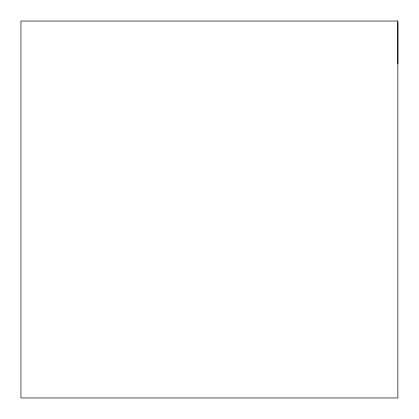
<?xml version="1.0" encoding="UTF-8"?>
<svg xmlns="http://www.w3.org/2000/svg" width="419" height="419" viewBox="0 0 419 419"><rect width="100%" height="100%" fill="white"/><g stroke="black" fill="none" stroke-linecap="round" stroke-linejoin="round"><path stroke-width="0.63" d="M397.867 22.443L397.867 63.903M397.867 21.039L20.95 21.039L20.95 397.961L397.867 397.961L397.867 21.039"/></g></svg>
